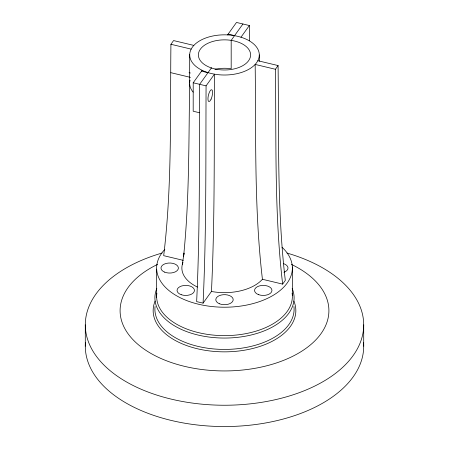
<?xml version="1.0" encoding="UTF-8"?>
<svg xmlns="http://www.w3.org/2000/svg" width="449" height="449" viewBox="0 0 449 449"><rect width="100%" height="100%" fill="white"/><g stroke="black" fill="none" stroke-linecap="round" stroke-linejoin="round"><path stroke-width="0.67" d="M193.839 45.416L173.583 40.573L170.923 44.283C170.098 114.742 172.158 185.6 163.689 255.672L183.237 260.347M189.703 54.643L189.646 83.054M202.151 70.325L199.889 69.129A34.803 20.093 0 0 1 214.51 35.673A34.803 20.093 0 0 1 258.585 58.976A34.803 20.093 0 0 1 202.151 70.325L193.21 82.779L193.188 111.229L199.62 112.766M203.077 303.148L211.457 291.468C214.936 219.095 214.061 146.593 214.465 74.158L206.074 85.854C205.698 158.284 206.512 230.78 203.077 303.148L196.645 301.61C200.08 229.243 199.272 156.746 199.642 84.317L211.384 67.951M189.669 84.137C188.687 141.637 189.444 199.35 183.557 256.632L184.023 253.062L182.356 264.321M227.559 34.904L236.494 22.45L249.358 25.526L249.363 40.775M242.926 23.988L231.184 40.354L231.184 68.77A26.104 15.07 0 0 0 214.981 69.303M240.967 37.222L249.358 25.526M211.457 291.468A42.633 24.611 0 0 0 262.424 279.284L282.651 284.116C274.244 212.877 276.371 140.874 275.417 69.275L278.077 65.56L257.821 60.716M282.651 284.116L285.311 280.406C276.91 209.167 279.037 137.158 278.077 65.56M170.923 44.283L191.179 49.126M275.417 69.275L255.161 64.426C256.093 136.03 254.061 208.033 262.424 279.284M189.063 72.687L190.41 73.007M170.867 72.687L190.449 77.368M193.21 82.779L206.074 85.854M259.303 54.924L259.342 61.187M363.707 324.868L363.707 346.179M292.338 266.947L292.338 295.363M156.662 269.131L156.662 297.541M85.293 324.868L85.293 346.179M292.108 293.079A67.861 39.181 0 0 1 224.5 335.633A67.861 39.181 0 0 1 156.892 293.079M282.006 247.236A67.861 39.181 0 0 1 269.81 297.204A67.861 39.181 0 0 1 182.446 298.787A67.861 39.181 0 0 1 164.845 249.358M283.493 263.63A8.699 5.023 0 0 1 283.953 272.285M197.493 287.079A42.633 24.611 0 0 1 182.996 262.418M208.033 72.62A34.803 20.093 0 0 1 201.601 71.082M228.103 34.146A34.803 20.093 0 0 1 234.535 35.684M193.143 92.129A34.859 20.126 0 0 1 190.062 80.208M292.181 288.499A69.601 40.185 0 0 1 224.5 338.058A69.601 40.185 0 0 1 156.819 288.499M293.938 306.471A69.601 40.185 0 0 1 224.5 349.423A69.601 40.185 0 0 1 155.062 306.471M293.876 301.055A71.34 41.19 0 0 1 224.5 351.848A71.34 41.19 0 0 1 155.124 301.055M291.395 264.382A104.404 60.278 0 0 1 300.504 351.988A104.404 60.278 0 0 1 148.496 351.988A104.404 60.278 0 0 1 157.605 264.382M286.962 253.045A139.207 80.371 0 0 1 332.855 375.325A139.207 80.371 0 0 1 116.145 375.325A139.207 80.371 0 0 1 162.038 253.045M363.578 342.716A139.207 80.371 0 0 1 224.5 426.55A139.207 80.371 0 0 1 85.422 342.716M219.471 303.782A8.699 5.023 0 0 0 233.16 300.151A8.699 5.023 0 0 0 220.869 295.116A8.699 5.023 0 0 0 219.471 303.782M258.725 294.701A8.699 5.023 0 0 0 271.954 290.537A8.699 5.023 0 0 0 259.09 286.007A8.699 5.023 0 0 0 258.725 294.701M164.654 272.133A8.699 5.023 0 0 0 178.348 268.502A8.699 5.023 0 0 0 166.057 263.473A8.699 5.023 0 0 0 164.654 272.133M181.211 294.701A8.699 5.023 0 0 0 194.439 290.537A8.699 5.023 0 0 0 181.576 286.007A8.699 5.023 0 0 0 181.211 294.701M211.451 67.973A26.104 15.07 0 0 0 250.604 54.924A26.104 15.07 0 0 0 211.451 41.869A26.104 15.07 0 0 0 211.451 67.973M211.103 99.122A6.09 1.903 -76.6 0 0 211.737 89.727A6.09 1.903 -76.6 0 0 207.966 98.062A6.09 1.903 -76.6 0 0 211.103 99.122"/></g></svg>
